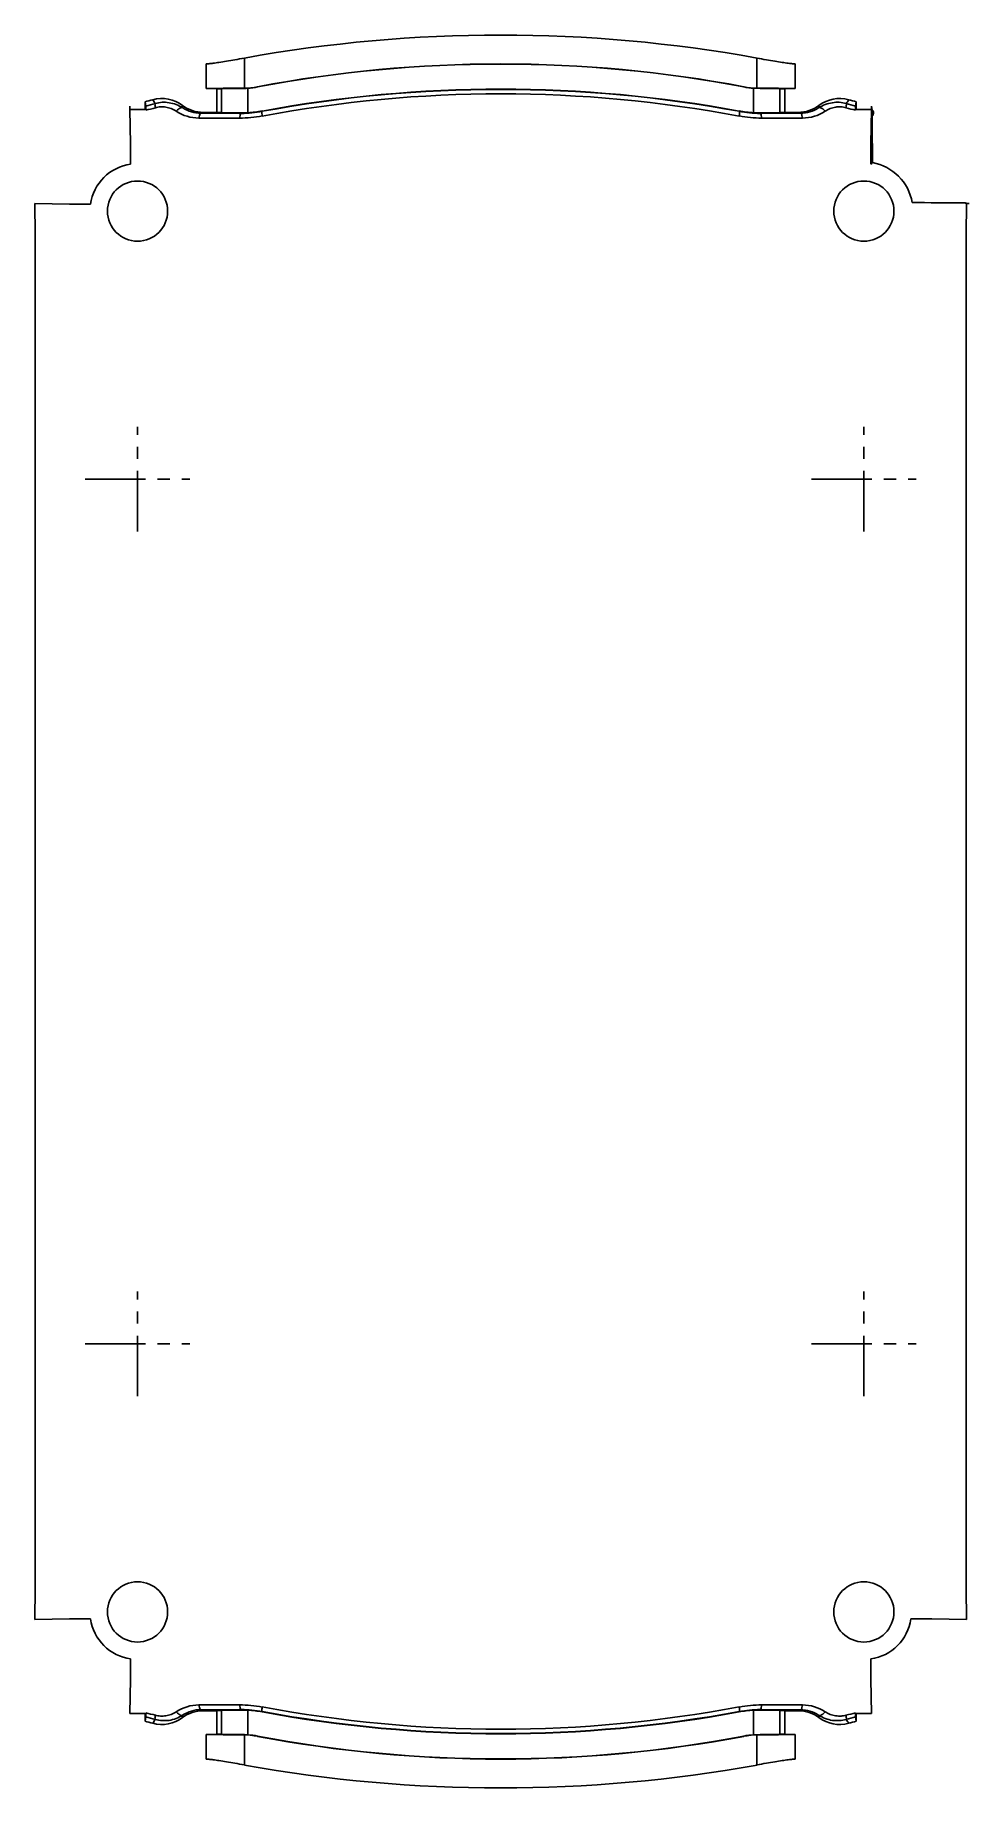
# Model space of a CAD drawing. Header units: millimetres. Extents: x 32 to 86, y 63 to 165.
import ezdxf

# ---------------------------------------------------------------- set-up
doc = ezdxf.new("R2010")
doc.units = ezdxf.units.MM
doc.linetypes.add('CENTER', pattern=[50.8, 31.75, -6.35, 6.35, -6.35])

msp = doc.modelspace()

# ---------------------------------------------------------------- linework, layer by layer
at = {"color": 7, "linetype": 'Continuous'}
for p, q in [((44.3, 161.69), (44.3, 163.43)), ((73.94, 163.43), (73.94, 161.69)), ((42.09, 161.66), (42.09, 163.1)), ((76.15, 161.66), (76.15, 163.1)), ((42.7, 160.29), (42.7, 161.64)), ((42.98, 161.66), (42.98, 160.27)), ((44.12, 161.67), (44.12, 161.68)), ((44.5, 161.69), (44.5, 160.27)), ((45.06, 161.76), (45.06, 161.77)), ((73.18, 161.76), (73.18, 161.77)), ((73.74, 161.69), (73.74, 160.27)), ((74.12, 161.67), (74.12, 161.68)), ((75.26, 161.66), (75.26, 160.27)), ((75.54, 160.29), (75.54, 161.64)), ((37.68, 160.65), (37.68, 160.46)), ((38.56, 160.46), (37.68, 160.46)), ((37.72, 158.46), (37.68, 160.46)), ((38.56, 160.9), (38.6, 160.66)), ((38.56, 160.46), (38.56, 160.9)), ((41.79, 160.24), (44.12, 160.24)), ((42.7, 160.29), (41.92, 160.29)), ((44.12, 160.26), (44.12, 160.24)), ((45.33, 160.37), (45.33, 160.35)), ((72.91, 160.37), (72.91, 160.35)), ((74.12, 160.26), (74.12, 160.24)), ((74.12, 160.24), (76.45, 160.24)), ((76.32, 160.29), (75.54, 160.29)), ((79.64, 160.66), (79.68, 160.9)), ((79.68, 160.9), (79.68, 160.46)), ((80.56, 160.46), (79.68, 160.46)), ((80.52, 158.46), (80.56, 160.46)), ((80.59, 160.4), (80.56, 160.65)), ((80.56, 160.46), (80.56, 160.65)), ((80.59, 160.4), (80.65, 160.38)), ((80.6, 160.15), (80.65, 160.13)), ((80.6, 160.07), (80.6, 160.15)), ((80.6, 160.07), (80.65, 160.13)), ((37.72, 158.46), (37.72, 157.3)), ((80.52, 157.3), (80.52, 158.46)), ((80.61, 158.1), (80.61, 158.44)), ((80.61, 157.38), (80.61, 157.95)), ((34.19, 154.98), (32.19, 155.02)), ((32.19, 155.02), (32.19, 154.14)), ((35.4, 154.98), (34.19, 154.98)), ((83.51, 155.07), (82.92, 155.07)), ((84.02, 155.06), (83.63, 155.07)), ((86.04, 154.11), (86.04, 153.83)), ((86.2, 155.02), (86.05, 155.02)), ((86.05, 154.14), (86.05, 155.02)), ((32.2, 74.33), (32.2, 153.83)), ((86.04, 153.83), (86.04, 74.33)), ((32.19, 74.02), (32.19, 73.14)), ((32.2, 74.05), (32.2, 74.33)), ((86.05, 73.14), (86.05, 74.02)), ((34.19, 73.18), (32.19, 73.14)), ((34.19, 73.18), (35.4, 73.18)), ((82.84, 73.18), (84.05, 73.18)), ((84.05, 73.18), (86.05, 73.14)), ((37.72, 70.86), (37.72, 69.7)), ((80.52, 69.7), (80.52, 70.86)), ((37.72, 69.7), (37.68, 67.7)), ((80.52, 69.7), (80.56, 67.7)), ((44.12, 67.93), (41.79, 67.92)), ((44.12, 67.9), (44.12, 67.93)), ((76.45, 67.92), (74.12, 67.93)), ((74.12, 67.9), (74.12, 67.93)), ((37.68, 67.7), (38.56, 67.7)), ((38.56, 67.26), (38.56, 67.7)), ((38.56, 67.26), (38.6, 67.5)), ((42.7, 67.87), (41.92, 67.87)), ((42.7, 67.87), (42.7, 66.52)), ((42.98, 66.5), (42.98, 67.89)), ((44.5, 66.47), (44.5, 67.89)), ((45.33, 67.79), (45.33, 67.82)), ((72.91, 67.79), (72.91, 67.82)), ((73.74, 66.47), (73.74, 67.89)), ((75.26, 66.5), (75.26, 67.89)), ((75.54, 67.87), (75.54, 66.52)), ((76.32, 67.87), (75.54, 67.87)), ((79.64, 67.5), (79.68, 67.26)), ((79.68, 67.7), (79.68, 67.26)), ((79.68, 67.7), (80.56, 67.7)), ((42.09, 66.5), (42.09, 65.06)), ((44.12, 66.49), (44.12, 66.48)), ((44.3, 66.48), (44.3, 64.73)), ((45.06, 66.4), (45.06, 66.39)), ((73.18, 66.4), (73.18, 66.39)), ((73.94, 64.73), (73.94, 66.48)), ((74.12, 66.49), (74.12, 66.48)), ((76.15, 66.5), (76.15, 65.06))]:
    msp.add_line(p, q, dxfattribs=at)
at = {"color": 1, "linetype": 'CENTER', "ltscale": 0.11}
for p, q in [((38.12, 136.06), (38.12, 142.11)), ((80.12, 136.06), (80.12, 142.11)), ((35.09, 139.08), (41.14, 139.08)), ((77.09, 139.08), (83.14, 139.08)), ((38.12, 86.06), (38.12, 92.11)), ((80.12, 86.06), (80.12, 92.11)), ((35.09, 89.08), (41.14, 89.08)), ((77.09, 89.08), (83.14, 89.08))]:
    msp.add_line(p, q, dxfattribs=at)
at = {"color": 7, "linetype": 'Continuous'}
for centre in [(38.12, 154.58), (80.12, 154.58), (38.12, 73.58), (80.12, 73.58)]:
    msp.add_circle(centre, 1.74, dxfattribs=at)
for centre, radius, start, end in [((59.12, 81.37), 83.39, 79.7622, 100.2378), ((59.12, 87.35), 75.74, 79.3036, 100.6964), ((59.12, 87.36), 75.72, 79.3021, 100.6979), ((44.11, 166.88), 5.2, 270.1485, 272.0686), ((44.1, 166.93), 5.26, 270.2253, 274.3332), ((44.11, 166.79), 5.11, 272.0687, 280.6967), ((44.11, 166.79), 5.12, 274.3357, 280.6982), ((59.12, 85.81), 75.82, 79.517, 100.483), ((59.12, 86.16), 75.46, 79.4699, 100.5301), ((59.12, 86.83), 74.53, 79.3351, 100.6649), ((74.13, 166.79), 5.11, 259.3033, 267.9313), ((74.13, 166.79), 5.12, 259.3017, 265.6643), ((74.14, 166.93), 5.25, 265.6655, 269.776), ((74.13, 166.88), 5.2, 267.9313, 269.8516), ((59.12, 86.58), 77.11, 105.1261, 105.4667), ((59.06, 84.38), 78.97, 104.6029, 105.0175), ((59.49, 79.98), 83.1, 104.1659, 104.5586), ((39.52, 159.09), 2, 53.1463, 105.109), ((41.1, 162.32), 2.47, 211.7198, 217.8607), ((41.68, 162.39), 2.43, 236.9116, 269.8236), ((41.92, 162.29), 2, 233.1655, 270.0021), ((41.79, 162.19), 1.95, 237.3258, 269.8581), ((37.73, 170.88), 11.39, 290.9021, 291.6002), ((44.14, 166.75), 6.52, 269.8726, 280.5253), ((44.15, 166.58), 6.32, 269.7759, 273.1901), ((44.14, 166.79), 6.53, 273.189, 280.4827), ((74.1, 166.79), 6.53, 259.5173, 266.8111), ((74.1, 166.75), 6.52, 259.4747, 270.1274), ((74.09, 166.58), 6.32, 266.8086, 270.2253), ((76.32, 162.29), 2, 269.9989, 306.8335), ((76.45, 162.19), 1.95, 270.1443, 302.6822), ((76.56, 162.39), 2.43, 270.186, 303.0794), ((78.72, 159.09), 2, 74.891, 126.8537), ((77.15, 162.31), 2.46, 322.1236, 328.296), ((59.18, 84.38), 78.97, 74.9824, 75.3969), ((58.75, 79.98), 83.1, 75.4436, 75.8363), ((59.12, 86.58), 77.11, 74.5333, 74.8739), ((44.04, 166.91), 6.95, 269.8479, 280.6644), ((74.2, 166.91), 6.95, 259.3356, 270.1521), ((38.12, 154.58), 2.75, 98.3636, 171.6364), ((86.18, 150.75), 8.65, 129.9999, 130.8135), ((80.11, 154.58), 2.85, 10.0019, 79.8699), ((-110.81, 153.81), 143.01, 0.0058, 0.1206), ((80.61, -546.82), 701.89, 89.57532, 89.72162), ((76.79, 92.98), 62.74, 81.3812, 81.5756), ((229.05, 74.35), 143.01, 180.0058, 180.1206), ((38.12, 73.58), 2.75, 188.3636, 261.6364), ((80.12, 73.58), 2.75, 278.3636, 351.6364), ((41.68, 65.77), 2.43, 90.1856, 123.0798), ((41.79, 65.98), 1.95, 90.1367, 122.6834), ((38.05, 58.12), 10.49, 68.3811, 69.1397), ((44.04, 61.25), 6.95, 79.3356, 90.1521), ((44.14, 61.41), 6.52, 79.4747, 90.1274), ((59.12, 141.33), 74.53, 259.3351, 280.6649), ((74.2, 61.25), 6.95, 89.8479, 100.6644), ((74.1, 61.41), 6.52, 89.8726, 100.5253), ((80.28, 57.88), 10.75, 110.8692, 111.6098), ((76.45, 65.97), 1.95, 57.3238, 89.8554), ((76.56, 65.77), 2.43, 56.9074, 89.8269), ((59.12, 141.58), 77.11, 254.5333, 254.8739), ((59.49, 148.18), 83.1, 255.4414, 255.8341), ((59.06, 143.8), 78.99, 254.9825, 255.397), ((39.52, 69.07), 2, 254.891, 306.8537), ((41.1, 65.84), 2.47, 142.1473, 148.2781), ((41.92, 65.87), 2, 89.9979, 126.8345), ((44.15, 61.58), 6.32, 86.8099, 90.2241), ((44.14, 61.38), 6.53, 79.5173, 86.811), ((59.12, 142.01), 75.46, 259.4699, 280.5301), ((59.12, 142.35), 75.82, 259.517, 280.483), ((74.1, 61.38), 6.53, 93.1889, 100.4827), ((74.09, 61.58), 6.32, 89.7747, 93.1914), ((76.32, 65.87), 2, 53.1665, 90.0011), ((78.72, 69.07), 2, 233.1463, 285.109), ((58.75, 148.18), 83.1, 284.1637, 284.5564), ((59.17, 143.8), 78.99, 284.6031, 285.0176), ((77.17, 65.86), 2.44, 31.6884, 37.9049), ((59.12, 141.58), 77.11, 285.1261, 285.4667), ((44.1, 61.23), 5.26, 85.6668, 89.7747), ((44.11, 61.28), 5.2, 87.9314, 89.8515), ((44.11, 61.37), 5.11, 79.3033, 87.9313), ((44.11, 61.37), 5.12, 79.3018, 85.6643), ((59.12, 140.8), 75.72, 259.3021, 280.6979), ((59.12, 140.81), 75.74, 259.3036, 280.6964), ((74.13, 61.37), 5.11, 92.0687, 100.6967), ((74.13, 61.37), 5.12, 94.3357, 100.6983), ((74.14, 61.23), 5.25, 90.224, 94.3345), ((74.13, 61.28), 5.2, 90.1484, 92.0687), ((59.12, 146.79), 83.39, 259.7622, 280.2378)]:
    msp.add_arc(centre, radius, start, end, dxfattribs=at)
for centre, major_axis, start_param, end_param in [((44.95, 161.66), (2.9, 0), 1.859762, 2.971826), ((67.62, 161.62), (25, 0), 2.971826, 3.061507), ((44.95, 161.66), (2, 0), 1.996754, 2.971826), ((73.29, 161.66), (2.9, 0), 0.169767, 1.281831), ((73.29, 161.66), (2, 0), 0.169767, 1.144839), ((50.62, 161.62), (25, 0), 0.080086, 0.169767), ((67.62, 160.31), (25, 0), -3.061507, -2.971826), ((44.95, 160.27), (2, 0), -2.971826, -1.996754), ((73.29, 160.27), (2, 0), -1.144839, -0.169767), ((50.62, 160.31), (25, 0), -0.169767, -0.080086), ((67.62, 67.85), (25, 0), 2.971826, 3.061507), ((44.95, 67.89), (2, 0), 1.996754, 2.971826), ((73.29, 67.89), (2, 0), 0.169767, 1.144839), ((50.62, 67.85), (25, 0), 0.080086, 0.169767), ((44.95, 66.5), (2.9, 0), -2.971826, -1.859762), ((67.62, 66.54), (25, 0), -3.061507, -2.971826), ((44.95, 66.5), (2, 0), -2.971826, -1.996754), ((73.29, 66.5), (2, 0), -1.144839, -0.169767), ((73.29, 66.5), (2.9, 0), -1.281831, -0.169767), ((50.62, 66.54), (25, 0), -0.169767, -0.080086)]:
    msp.add_ellipse(centre, major_axis=major_axis, ratio=0.008727, start_param=start_param, end_param=end_param, dxfattribs=at)
for points, start_tangent, end_tangent in [([(44.3, 163.43), (43.75, 163.33), (43.26, 163.25), (42.83, 163.18), (42.49, 163.13), (42.24, 163.1), (42.09, 163.1)], (-0.98409, -0.177669), (-0.995914, 0.09031)), ([(76.15, 163.1), (76, 163.1), (75.75, 163.13), (75.4, 163.18), (74.98, 163.25), (74.48, 163.33), (73.94, 163.43)], (-0.995914, -0.09031), (-0.98409, 0.177669)), ([(38.6, 160.41), (38.6, 160.54), (38.6, 160.62), (38.6, 160.66)], (-0.004885, 0.999988), (-0.165621, 0.98619)), ([(39.15, 160.56), (39.13, 160.68), (39.13, 160.77), (39.15, 160.8)], (-0.160961, 0.986961), (0.830211, 0.557449)), ([(39.15, 160.8), (39.54, 160.87), (39.94, 160.85), (40.35, 160.74), (40.74, 160.55)], (0.967178, 0.254099), (0.84441, -0.535697)), ([(39.15, 160.56), (39.44, 160.61), (39.75, 160.59), (40.06, 160.51), (40.36, 160.36)], (0.966916, 0.255094), (0.838183, -0.545389)), ([(40.36, 160.36), (40.5, 160.49), (40.63, 160.56), (40.74, 160.55)], (0.640348, 0.768085), (0.867095, -0.498143)), ([(40.74, 160.55), (40.74, 160.58), (40.73, 160.62), (40.72, 160.65), (40.72, 160.69)], (-0.223872, 0.974619), (-0.114231, 0.993454)), ([(41.67, 159.96), (41.7, 160.11), (41.74, 160.21), (41.79, 160.24)], (0.131238, 0.991351), (0.99948, 0.032236)), ([(44.02, 159.96), (44.05, 160.1), (44.08, 160.2), (44.12, 160.24)], (0.114947, 0.993372), (0.999321, 0.036845)), ([(45.33, 160.08), (45.31, 160.22), (45.31, 160.31), (45.33, 160.35)], (-0.120032, 0.99277), (0.96689, 0.255192)), ([(72.91, 160.08), (72.93, 160.22), (72.92, 160.31), (72.91, 160.35)], (0.120009, 0.992773), (-0.966901, 0.255151)), ([(74.22, 159.96), (74.19, 160.1), (74.16, 160.2), (74.12, 160.24)], (-0.11497, 0.993369), (-0.999321, 0.036834)), ([(76.32, 160.29), (76.35, 160.28), (76.38, 160.27), (76.41, 160.25), (76.45, 160.24)], (0.930128, -0.367237), (0.934516, -0.355922)), ([(76.57, 159.96), (76.54, 160.11), (76.5, 160.21), (76.45, 160.24)], (-0.131214, 0.991354), (-0.999477, 0.032338)), ([(77.5, 160.55), (77.89, 160.74), (78.3, 160.85), (78.7, 160.87), (79.09, 160.8)], (0.844408, 0.5357), (0.967179, -0.254095)), ([(77.52, 160.69), (77.51, 160.65), (77.51, 160.6), (77.5, 160.55)], (-0.114229, -0.993454), (-0.223876, -0.974618)), ([(77.88, 160.36), (77.74, 160.49), (77.61, 160.56), (77.5, 160.55)], (-0.640368, 0.768068), (-0.867103, -0.498128)), ([(77.88, 160.36), (78.18, 160.51), (78.49, 160.59), (78.79, 160.61), (79.09, 160.56)], (0.838179, 0.545396), (0.966918, -0.255087)), ([(79.09, 160.56), (79.1, 160.68), (79.11, 160.77), (79.09, 160.8)], (0.160969, 0.986959), (-0.829918, 0.557886)), ([(79.64, 160.66), (79.64, 160.62), (79.64, 160.54), (79.64, 160.41)], (-0.165621, -0.98619), (-0.004885, -0.999988)), ([(80.6, 160.15), (80.6, 160.27), (80.6, 160.36), (80.59, 160.4)], (-0.004741, 0.999989), (-0.15103, 0.988529)), ([(80.65, 160.13), (80.67, 160.25), (80.67, 160.34), (80.65, 160.38)], (0.176886, 0.984231), (-0.830307, 0.557306)), ([(41.67, 159.96), (42.46, 159.96), (43.25, 159.96), (44.02, 159.96)], (0.999995, -0.003104), (0.999996, -0.002693)), ([(74.22, 159.96), (74.99, 159.96), (75.78, 159.96), (76.57, 159.96)], (0.999996, 0.002694), (0.999995, 0.003105)), ([(80.61, 158.44), (80.6, 158.97), (80.6, 159.52), (80.6, 160.07)], (-0.003651, 0.999993), (-0.004699, 0.999989)), ([(80.61, 157.95), (80.61, 158.01), (80.61, 158.06), (80.61, 158.1)], (-0.003373, 0.999994), (-0.014555, 0.999894)), ([(83.63, 155.07), (83.6, 155.07), (83.56, 155.07), (83.51, 155.07)], (-0.99989, 0.0148), (-0.99999, 0.004532)), ([(85.99, 155.05), (85.96, 155.05), (85.9, 155.05), (85.81, 155.05)], (-0.989209, 0.146514), (-0.999972, 0.007499)), ([(41.67, 68.2), (41.7, 68.05), (41.74, 67.95), (41.79, 67.92)], (0.131192, -0.991357), (0.999473, -0.03245)), ([(44.02, 68.2), (43.25, 68.2), (42.46, 68.2), (41.67, 68.2)], (-0.999996, -0.002693), (-0.999995, -0.003104)), ([(44.02, 68.2), (44.05, 68.06), (44.08, 67.96), (44.12, 67.93)], (0.114947, -0.993372), (0.999321, -0.036843)), ([(45.33, 68.08), (45.31, 67.95), (45.31, 67.85), (45.33, 67.82)], (-0.120032, -0.99277), (0.966894, -0.255177)), ([(72.91, 68.08), (72.93, 67.95), (72.92, 67.85), (72.91, 67.82)], (0.120008, -0.992773), (-0.966899, -0.25516)), ([(74.22, 68.2), (74.19, 68.06), (74.16, 67.96), (74.12, 67.93)], (-0.11497, -0.993369), (-0.999321, -0.036837)), ([(76.57, 68.2), (75.78, 68.2), (74.99, 68.2), (74.22, 68.2)], (-0.999995, 0.003105), (-0.999996, 0.002694)), ([(76.57, 68.2), (76.54, 68.05), (76.5, 67.95), (76.45, 67.92)], (-0.131236, -0.991351), (-0.99948, -0.032237)), ([(38.6, 67.5), (38.6, 67.54), (38.6, 67.62), (38.6, 67.75)], (0.165621, 0.98619), (0.004885, 0.999988)), ([(39.15, 67.6), (39.13, 67.48), (39.13, 67.4), (39.15, 67.36)], (-0.160936, -0.986965), (0.829986, -0.557784)), ([(40.36, 67.8), (40.06, 67.65), (39.75, 67.57), (39.44, 67.56), (39.15, 67.6)], (-0.838154, -0.545433), (-0.966862, 0.2553)), ([(40.74, 67.61), (40.35, 67.42), (39.94, 67.31), (39.54, 67.3), (39.15, 67.36)], (-0.844428, -0.535669), (-0.967132, 0.254275)), ([(40.36, 67.8), (40.5, 67.67), (40.63, 67.6), (40.74, 67.61)], (0.640363, -0.768072), (0.867098, 0.498138)), ([(40.74, 67.61), (40.74, 67.58), (40.73, 67.55), (40.72, 67.51), (40.72, 67.47)], (-0.223855, -0.974623), (-0.114231, -0.993454)), ([(77.88, 67.8), (77.74, 67.67), (77.61, 67.6), (77.5, 67.61)], (-0.640358, -0.768077), (-0.867083, 0.498164)), ([(77.52, 67.47), (77.51, 67.52), (77.51, 67.56), (77.5, 67.61)], (-0.114229, 0.993454), (-0.223847, 0.974624)), ([(79.09, 67.36), (78.7, 67.3), (78.3, 67.31), (77.89, 67.42), (77.5, 67.61)], (-0.967128, -0.254292), (-0.84443, 0.535665)), ([(79.09, 67.6), (78.8, 67.56), (78.49, 67.57), (78.18, 67.65), (77.88, 67.8)], (-0.96685, -0.255344), (-0.838152, 0.545437)), ([(79.09, 67.6), (79.1, 67.48), (79.11, 67.4), (79.09, 67.36)], (0.160976, -0.986958), (-0.829898, -0.557915)), ([(79.64, 67.75), (79.64, 67.62), (79.64, 67.54), (79.64, 67.5)], (0.004885, -0.999988), (0.165621, -0.98619)), ([(44.3, 64.73), (43.75, 64.83), (43.26, 64.91), (42.83, 64.98), (42.49, 65.03), (42.24, 65.06), (42.09, 65.06)], (-0.98409, 0.177669), (-0.995914, -0.09031)), ([(76.15, 65.06), (76, 65.06), (75.75, 65.03), (75.4, 64.98), (74.98, 64.91), (74.48, 64.83), (73.94, 64.73)], (-0.995914, 0.09031), (-0.98409, -0.177669))]:
    msp.add_spline(points, degree=3, dxfattribs=dict(at, start_tangent=start_tangent, end_tangent=end_tangent))

doc.saveas('drawing.dxf')
